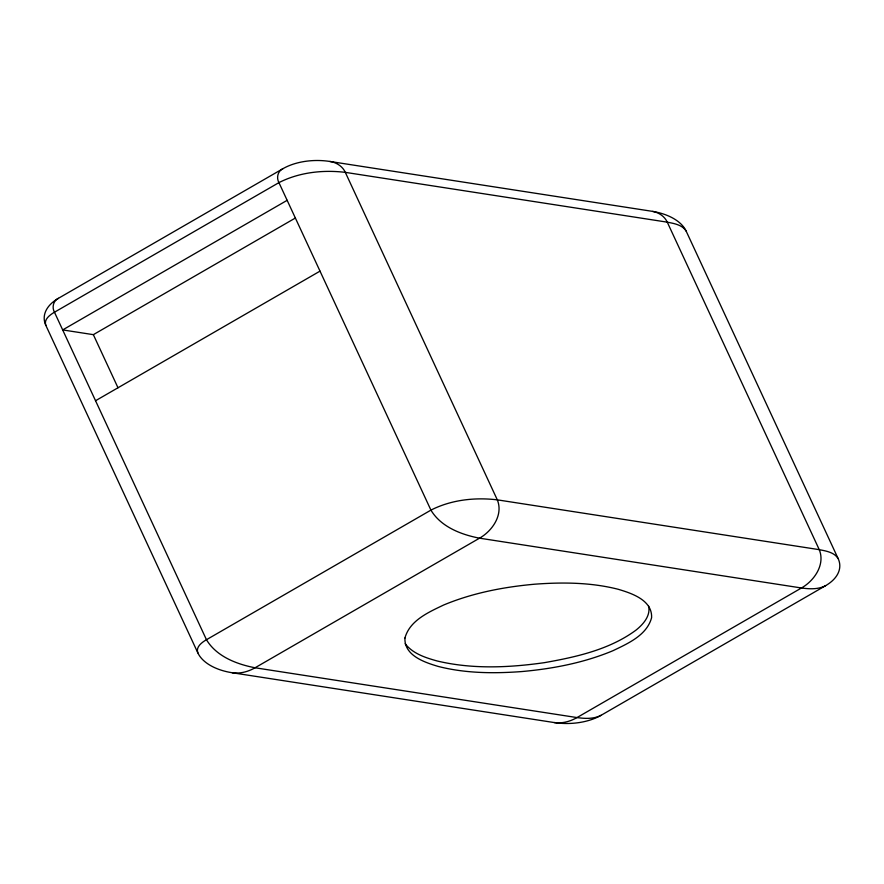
<?xml version="1.0" encoding="UTF-8"?>
<svg xmlns="http://www.w3.org/2000/svg" width="884" height="884" viewBox="0 0 884 884"><rect width="100%" height="100%" fill="white"/><g stroke="black" fill="none" stroke-linecap="round" stroke-linejoin="round"><path stroke-width="1.33" d="M686.15 231.1A48.598 28.056 0 0 0 651.784 211.254L329.831 161.452A48.598 28.056 0 0 0 282.891 168.711L58.432 298.306C53.283 300.748 51.736 307.422 54.465 312.218L206.458 639.718C216.492 656.503 236.691 664.216 255.056 667.774L577.009 717.576C584.998 718.681 593.75 719.167 601.109 715.289L825.568 585.694A48.598 28.056 0 0 0 838.143 558.589L686.15 231.1C682.282 224.746 673.973 223.497 667.265 222.16L345.312 172.358C322.925 169.684 299.179 172.303 278.935 182.623L54.465 312.218C50.012 314.826 43.537 319.433 45.858 325.411L197.85 652.9A48.598 28.056 0 0 0 232.216 672.746L554.169 722.548C562.069 723.72 570.169 721.51 577.009 717.576L801.468 587.982C814.286 580.733 825.413 564.589 819.258 549.66L667.265 222.16C664.646 216.337 658.79 212.469 652.602 211.398M282.891 168.711C277.742 171.153 276.195 177.828 278.935 182.623L430.928 510.123C440.95 526.908 461.15 534.632 479.526 538.179L801.468 587.982C809.468 589.087 818.208 589.573 825.568 585.694M287.145 200.325L62.687 329.92L93.35 334.66L295.367 218.028M95.549 400.728L320.008 271.134M232.216 672.746C240.117 673.917 248.216 671.707 255.056 667.774L479.526 538.179C492.333 530.93 503.471 514.786 497.305 499.847L345.312 172.358C342.572 166.258 336.329 162.358 329.831 161.452M405.17 643.762C412.839 653.652 425.469 657.718 437.072 660.956C472.166 669.376 508.941 667.696 544.411 662.657C576.18 657.033 609.419 649.685 635.894 630.204C643.044 624.513 650.768 615.993 648.624 606.092M838.143 558.589C834.264 552.246 825.976 550.986 819.258 549.66L497.305 499.847C474.918 497.184 451.171 499.791 430.928 510.123L206.458 639.718C202.016 642.314 195.53 646.933 197.85 652.9M93.35 334.66L117.992 387.767M45.858 325.411A48.598 28.056 0 0 1 58.432 298.306M601.109 715.289A48.598 28.056 0 0 1 554.169 722.548M404.938 638.016C404.065 655.563 424.718 662.436 438.398 666.481C465.559 673.409 493.946 673.608 521.737 671.564C552.876 668.79 584.026 662.79 612.977 650.701C627.994 643.475 646.823 635.298 651.596 617.728C652.458 600.192 631.817 593.319 618.137 589.263C590.976 582.346 562.589 582.136 534.798 584.191C503.659 586.965 472.498 592.965 443.558 605.054C428.541 612.269 409.712 620.457 404.938 638.016"/></g></svg>
